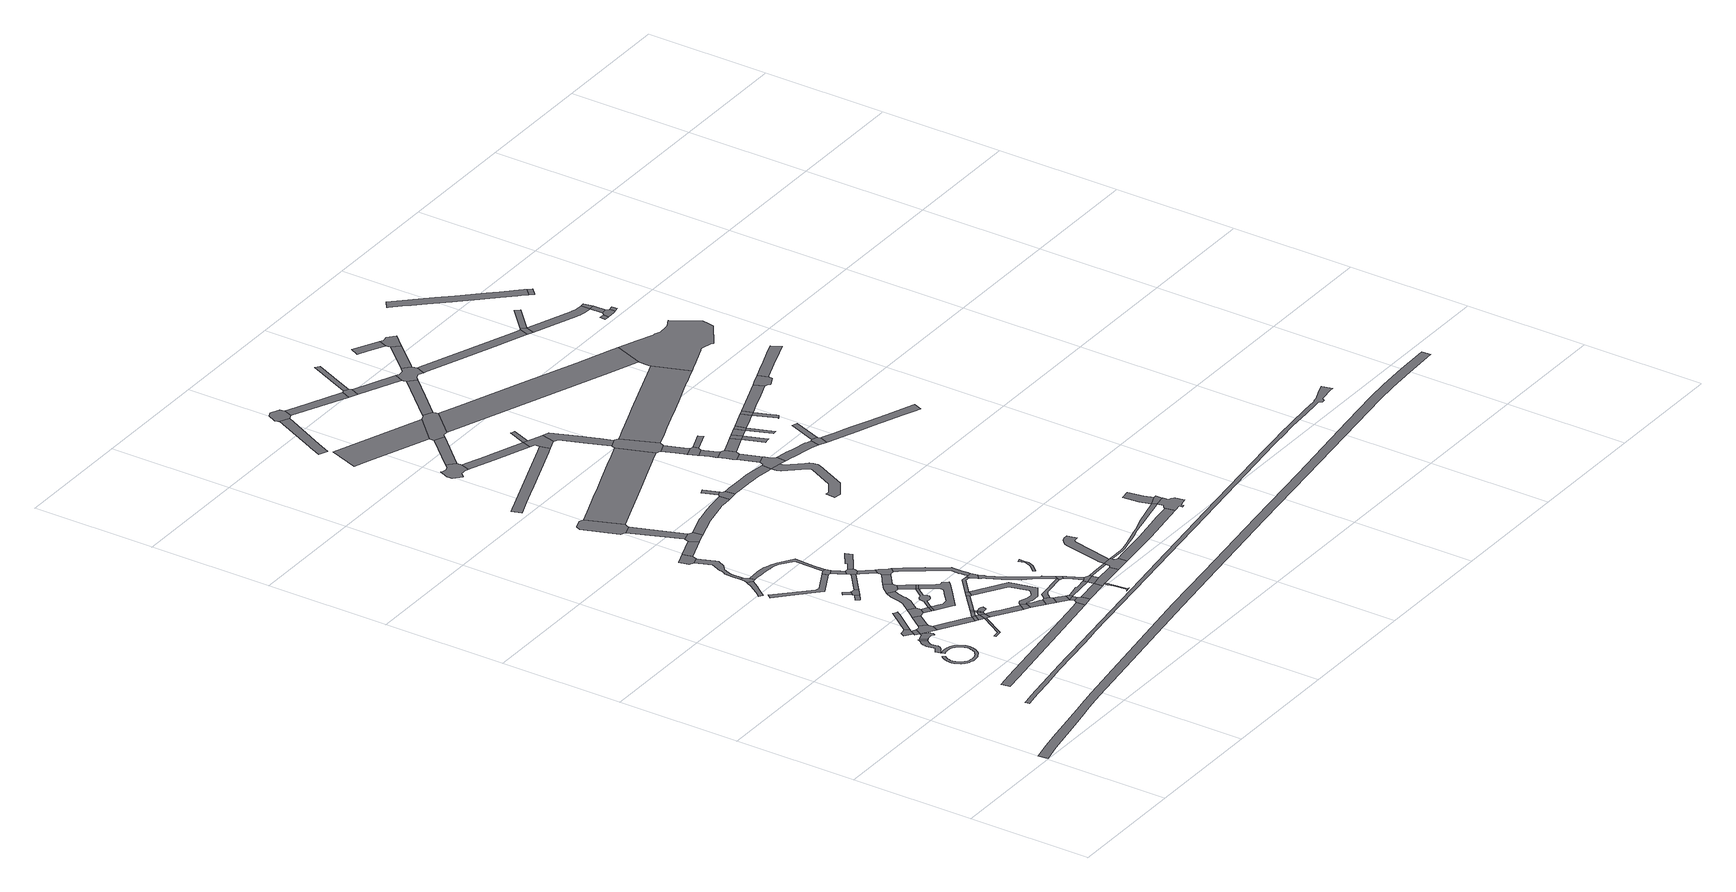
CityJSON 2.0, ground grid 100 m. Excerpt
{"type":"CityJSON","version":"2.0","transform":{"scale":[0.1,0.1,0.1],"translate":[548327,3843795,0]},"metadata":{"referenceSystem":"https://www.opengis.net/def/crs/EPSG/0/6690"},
"CityObjects":{
"road1":{"type":"Road","attributes":{"RoadStructureAttribute.sectionType":"1"},"geometry":[{"type":"MultiSurface","lod":"1","boundaries":[[[0,1,2,3,4,5,6,7,8,9,10,11,12,13,14,15,16,17,18,19,20,21,22,23,24,25,26,27,28,29,30,31,32,33,34,35,36,37,38,39,40,41,42,43,44,45,46,47,48,49,50,51,52,53,54,55,56,57,58,59,60,61,62,63,64,65,66,67,68,69,70,71,72,73,74,75,76,77,78,79,80,81,82,83,84,85,86,87,88,89,90,91,92,93,94,95,96,97,98,99,100,101,102,103,104,105,106,107,108]]]}]},
"road2":{"type":"Road","attributes":{"RoadStructureAttribute.sectionType":"1"},"geometry":[{"type":"MultiSurface","lod":"1","boundaries":[[[109,110,111,112,113,114,115,116,117,118,119,120,121,122,123,124,125,126,127,128,129,130,131,132,133,134,135,136,137,138,139,140]]]}]},
"road3":{"type":"Road","geometry":[{"type":"MultiSurface","lod":"1","boundaries":[[[141,109,140,142,143]]]}]},
"road4":{"type":"Road","attributes":{"RoadStructureAttribute.sectionType":"1"},"geometry":[{"type":"MultiSurface","lod":"1","boundaries":[[[144,145,146,147,148,149,150,151,152,153,154,155,156,157,158,159,160,161,143,142]]]}]},
"road5":{"type":"Road","geometry":[{"type":"MultiSurface","lod":"1","boundaries":[[[162,163,164,165,166,167,168]]]}]},
"road6":{"type":"Road","attributes":{"RoadStructureAttribute.sectionType":"1"},"geometry":[{"type":"MultiSurface","lod":"1","boundaries":[[[169,167,166,170,171,172]]]}]},
"road7":{"type":"Road","geometry":[{"type":"MultiSurface","lod":"1","boundaries":[[[173,174,175,176,177,178,179,180,172,171,181,182,183,184,185,186,187]]]}]},
"road8":{"type":"Road","attributes":{"RoadStructureAttribute.sectionType":"1"},"geometry":[{"type":"MultiSurface","lod":"1","boundaries":[[[188,189,190,191,192,193,194,195]]]}]},
"road9":{"type":"Road","attributes":{"RoadStructureAttribute.sectionType":"1"},"geometry":[{"type":"MultiSurface","lod":"1","boundaries":[[[196,197,198,199,200,201,202,162,168]]]}]},
"road10":{"type":"Road","attributes":{"RoadStructureAttribute.sectionType":"1"},"geometry":[{"type":"MultiSurface","lod":"1","boundaries":[[[203,173,187,204,205]]]}]},
"road11":{"type":"Road","attributes":{"RoadStructureAttribute.sectionType":"1"},"geometry":[{"type":"MultiSurface","lod":"1","boundaries":[[[206,207,208,209,210,182,181,211,212,213]]]}]},
"road12":{"type":"Road","geometry":[{"type":"MultiSurface","lod":"1","boundaries":[[[214,215,216,217,218,219]]]}]},
"road13":{"type":"Road","attributes":{"RoadStructureAttribute.sectionType":"1"},"geometry":[{"type":"MultiSurface","lod":"1","boundaries":[[[220,221,222,223,224,225,226,227,228,229,230]]]}]},
"road14":{"type":"Road","geometry":[{"type":"MultiSurface","lod":"1","boundaries":[[[231,232,203,205,233,234,235]]]}]},
"road15":{"type":"Road","geometry":[{"type":"MultiSurface","lod":"1","boundaries":[[[213,212,236,237]]]}]},
"road16":{"type":"Road","attributes":{"RoadStructureAttribute.sectionType":"1"},"geometry":[{"type":"MultiSurface","lod":"1","boundaries":[[[238,234,233,239,240]]]}]},
"road17":{"type":"Road","attributes":{"RoadStructureAttribute.sectionType":"1"},"geometry":[{"type":"MultiSurface","lod":"1","boundaries":[[[241,242,243,237,236,244,245]]]}]},
"road18":{"type":"Road","geometry":[{"type":"MultiSurface","lod":"1","boundaries":[[[240,239,246,247]]]}]},
"road19":{"type":"Road","geometry":[{"type":"MultiSurface","lod":"1","boundaries":[[[248,249,250,251,252,253]]]}]},
"road20":{"type":"Road","geometry":[{"type":"MultiSurface","lod":"1","boundaries":[[[245,244,254,255]]]}]},
"road21":{"type":"Road","attributes":{"RoadStructureAttribute.sectionType":"1"},"geometry":[{"type":"MultiSurface","lod":"1","boundaries":[[[256,213,237,257]]]}]},
"road22":{"type":"Road","geometry":[{"type":"MultiSurface","lod":"1","boundaries":[[[258,259,260,220,230,261,262,263,264,265,266]]]}]},
"road23":{"type":"Road","attributes":{"RoadStructureAttribute.sectionType":"1"},"geometry":[{"type":"MultiSurface","lod":"1","boundaries":[[[267,268,269,270,271,272,273,274,275,276,277,278,279,280]]]}]},
"road24":{"type":"Road","attributes":{"RoadStructureAttribute.sectionType":"1"},"geometry":[{"type":"MultiSurface","lod":"1","boundaries":[[[281,282,283,284,285]]]}]},
"road25":{"type":"Road","attributes":{"RoadStructureAttribute.sectionType":"1"},"geometry":[{"type":"MultiSurface","lod":"1","boundaries":[[[286,287,288,245,255,289]]]}]},
"road26":{"type":"Road","attributes":{"RoadStructureAttribute.sectionType":"1"},"geometry":[{"type":"MultiSurface","lod":"1","boundaries":[[[290,291,292,293,294,231,235,295,296,297,298,299,300,301]]]}]},
"road27":{"type":"Road","geometry":[{"type":"MultiSurface","lod":"1","boundaries":[[[302,256,257,303]]]}]},
"road28":{"type":"Road","geometry":[{"type":"MultiSurface","lod":"1","boundaries":[[[304,286,289,305]]]}]},
"road29":{"type":"Road","attributes":{"RoadStructureAttribute.sectionType":"1"},"geometry":[{"type":"MultiSurface","lod":"1","boundaries":[[[303,257,286,304]]]}]},
"road30":{"type":"Road","geometry":[{"type":"MultiSurface","lod":"1","boundaries":[[[306,307,285,284,308,309,248,253,310,311]]]}]},
"road31":{"type":"Road","geometry":[{"type":"MultiSurface","lod":"1","boundaries":[[[312,313,314,315,316,317,304,305]]]}]},
"road32":{"type":"Road","attributes":{"RoadStructureAttribute.sectionType":"1"},"geometry":[{"type":"MultiSurface","lod":"1","boundaries":[[[318,319,320,321,322,323,324,255,254,325,326]]]}]},
"road33":{"type":"Road","attributes":{"RoadStructureAttribute.sectionType":"1"},"geometry":[{"type":"MultiSurface","lod":"1","boundaries":[[[327,328,329,330,331,332,333,334,335,336,337,338,339,340,341,342,343,344,345,240,247,346,347,348,349,350,351,352,353,354,355,356,357,358,359,360,361,362,363,364,365,366,367,368,369,370,371,372,373,374]]]}]},
"road34":{"type":"Road","attributes":{"RoadStructureAttribute.sectionType":"1"},"geometry":[{"type":"MultiSurface","lod":"1","boundaries":[[[375,376,377,378,379,380,381,382,383,384,385,386,387,388,389,390,391,392,258,266]]]}]},
"road35":{"type":"Road","attributes":{"RoadStructureAttribute.sectionType":"1"},"geometry":[{"type":"MultiSurface","lod":"1","boundaries":[[[393,302,303,394]]]}]},
"road36":{"type":"Road","geometry":[{"type":"MultiSurface","lod":"1","boundaries":[[[395,396,397,386,385,398]]]}]},
"road37":{"type":"Road","attributes":{"RoadStructureAttribute.sectionType":"1"},"geometry":[{"type":"MultiSurface","lod":"1","boundaries":[[[399,400,401,402,403,404,405,406,407,408,409,262,261,410,411,412,413,414,415,416,417,418,419,420,421,422,423]]]}]},
"road38":{"type":"Road","geometry":[{"type":"MultiSurface","lod":"1","boundaries":[[[424,425,426,427,290,301,428,429,430,431,432]]]}]},
"road39":{"type":"Road","attributes":{"RoadStructureAttribute.sectionType":"1"},"geometry":[{"type":"MultiSurface","lod":"1","boundaries":[[[433,434,435,436,437,438,439,440,441,442,443,444,445,446,447,448,374,449,450,451,452,453,454,455,456,457,458,459,460,461,247,246]]]}]},
"road40":{"type":"Road","attributes":{"RoadStructureAttribute.sectionType":"1"},"geometry":[{"type":"MultiSurface","lod":"1","boundaries":[[[462,311,310,463]]]}]},
"road41":{"type":"Road","geometry":[{"type":"MultiSurface","lod":"1","boundaries":[[[464,326,325,465,466,467]]]}]},
"road42":{"type":"Road","attributes":{"RoadStructureAttribute.sectionType":"1"},"geometry":[{"type":"MultiSurface","lod":"1","boundaries":[[[468,429,428,469,470,471,472]]]}]},
"road43":{"type":"Road","geometry":[{"type":"MultiSurface","lod":"1","boundaries":[[[472,471,327,374,448]]]}]},
"road44":{"type":"Road","geometry":[{"type":"MultiSurface","lod":"1","boundaries":[[[473,393,394,474,475]]]}]},
"road45":{"type":"Road","geometry":[{"type":"MultiSurface","lod":"1","boundaries":[[[423,422,280,279,476,477]]]}]},
"road46":{"type":"Road","attributes":{"RoadStructureAttribute.sectionType":"1"},"geometry":[{"type":"MultiSurface","lod":"1","boundaries":[[[478,479,480,467,466,481,482]]]}]},
"road47":{"type":"Road","attributes":{"RoadStructureAttribute.sectionType":"1"},"geometry":[{"type":"MultiSurface","lod":"1","boundaries":[[[483,484,485,486,477,476,487,488,489,490]]]}]},
"road48":{"type":"Road","attributes":{"RoadStructureAttribute.sectionType":"1"},"geometry":[{"type":"MultiSurface","lod":"1","boundaries":[[[491,424,432,492]]]}]},
"road49":{"type":"Road","attributes":{"RoadStructureAttribute.sectionType":"1"},"geometry":[{"type":"MultiSurface","lod":"1","boundaries":[[[493,395,398,494]]]}]},
"road50":{"type":"Road","geometry":[{"type":"MultiSurface","lod":"1","boundaries":[[[490,489,495,496,497,462,463,498,499,500,501,502]]]}]},
"road51":{"type":"Road","geometry":[{"type":"MultiSurface","lod":"1","boundaries":[[[503,482,481,504,505,506]]]}]},
"road52":{"type":"Road","attributes":{"RoadStructureAttribute.sectionType":"1"},"geometry":[{"type":"MultiSurface","lod":"1","boundaries":[[[507,508,509,510,499,498,511,512,513,514,515]]]}]},
"road53":{"type":"Road","attributes":{"RoadStructureAttribute.sectionType":"1"},"geometry":[{"type":"MultiSurface","lod":"1","boundaries":[[[516,517,518,519,520,521,522,523,475,474,524,525,526,527,528,529,530,531,532,533,464,467]]]}]},
"road54":{"type":"Road","attributes":{"RoadStructureAttribute.sectionType":"1"},"geometry":[{"type":"MultiSurface","lod":"1","boundaries":[[[534,535,473,475,536,537,538,539]]]}]},
"road55":{"type":"Road","attributes":{"RoadStructureAttribute.sectionType":"1"},"geometry":[{"type":"MultiSurface","lod":"1","boundaries":[[[540,541,542,505,504,543,544]]]}]},
"road56":{"type":"Road","geometry":[{"type":"MultiSurface","lod":"1","boundaries":[[[545,546,515,514,547,548,549,550,491,492,551,552,553,554,555,556]]]}]},
"road57":{"type":"Road","geometry":[{"type":"MultiSurface","lod":"1","boundaries":[[[557,558,559,560,561,188,195,562,563,564]]]}]},
"road58":{"type":"Road","attributes":{"RoadStructureAttribute.sectionType":"1"},"geometry":[{"type":"MultiSurface","lod":"1","boundaries":[[[565,543,566,559,558]]]}]},
"road59":{"type":"Road","geometry":[{"type":"MultiSurface","lod":"1","boundaries":[[[567,568,569,570,571,572,573,574,575,576,577,578]]]}]},
"road60":{"type":"Road","geometry":[{"type":"MultiSurface","lod":"1","boundaries":[[[579,580,544,543,565,581,582]]]}]},
"road61":{"type":"Road","attributes":{"RoadStructureAttribute.sectionType":"1"},"geometry":[{"type":"MultiSurface","lod":"1","boundaries":[[[583,574,573,584,585]]]}]},
"road62":{"type":"Road","geometry":[{"type":"MultiSurface","lod":"1","boundaries":[[[586,587,588,589,590,591,592,593,594,595,502,501]]]}]},
"road63":{"type":"Road","geometry":[{"type":"MultiSurface","lod":"1","boundaries":[[[596,597,585,584,493,494,598,599,600,601,602,603,604]]]}]},
"road64":{"type":"Road","attributes":{"RoadStructureAttribute.sectionType":"1"},"geometry":[{"type":"MultiSurface","lod":"1","boundaries":[[[605,606,607,608,609,610,611,612,613,556,555,614,615,616,617,618,619,620,621,622,623,624,625,626,627,628]]]}]},
"road65":{"type":"Road","attributes":{"RoadStructureAttribute.sectionType":"1"},"geometry":[{"type":"MultiSurface","lod":"1","boundaries":[[[629,630,503,506,631,632,633,634,635,636,637]]]}]},
"road66":{"type":"Road","geometry":[{"type":"MultiSurface","lod":"1","boundaries":[[[638,628,627,539,538,639,640]]]}]},
"road67":{"type":"Road","attributes":{"RoadStructureAttribute.sectionType":"1"},"geometry":[{"type":"MultiSurface","lod":"1","boundaries":[[[641,564,563,562,642]]]}]},
"road68":{"type":"Road","attributes":{"RoadStructureAttribute.sectionType":"1"},"geometry":[{"type":"MultiSurface","lod":"1","boundaries":[[[643,644,645,646,647,648,582,581,649,650]]]}]},
"road69":{"type":"Road","attributes":{"RoadStructureAttribute.sectionType":"1"},"geometry":[{"type":"MultiSurface","lod":"1","boundaries":[[[651,652,653,654,655,656,657,658,659,660,661,662,640,639,663,664,665,666,667,668,669,670,671,672,673,674,675,676,629,677]]]}]},
"road70":{"type":"Road","geometry":[{"type":"MultiSurface","lod":"1","boundaries":[[[677,629,637,678,679]]]}]},
"road71":{"type":"Road","geometry":[{"type":"MultiSurface","lod":"1","boundaries":[[[680,681,682,683,684,685,686,687,688,689,690,691]]]}]},
"road72":{"type":"Road","attributes":{"RoadStructureAttribute.sectionType":"1"},"geometry":[{"type":"MultiSurface","lod":"1","boundaries":[[[692,679,678,693,694,695,696]]]}]},
"road73":{"type":"Road","geometry":[{"type":"MultiSurface","lod":"1","boundaries":[[[697,698,650,699,641,700]]]}]},
"road74":{"type":"Road","geometry":[{"type":"MultiSurface","lod":"1","boundaries":[[[701,702,703,696,695,704,705,643,650,698,706]]]}]},
"road75":{"type":"Road","attributes":{"RoadStructureAttribute.sectionType":"1"},"geometry":[{"type":"MultiSurface","lod":"1","boundaries":[[[707,708,709,710,711,712,713,714,715,716,717,718,719]]]}]},
"road76":{"type":"Road","attributes":{"RoadStructureAttribute.sectionType":"1"},"geometry":[{"type":"MultiSurface","lod":"1","boundaries":[[[720,721,722,723,700,641,642,691,690,724,725]]]}]},
"road77":{"type":"Road","attributes":{"RoadStructureAttribute.sectionType":"1"},"geometry":[{"type":"MultiSurface","lod":"1","boundaries":[[[726,727,728,729,730,731,732,733,604,603,734,735,736,737,738,739,740,741,742,743,744,745,746,747]]]}]},
"road78":{"type":"Road","attributes":{"RoadStructureAttribute.sectionType":"1"},"geometry":[{"type":"MultiSurface","lod":"1","boundaries":[[[748,749,706,698,750,751,752]]]}]},
"road79":{"type":"Road","geometry":[{"type":"MultiSurface","lod":"1","boundaries":[[[753,754,755,756,757,758,759,760,761,762,763,764,765,766,767,768,769]]]}]},
"road80":{"type":"Road","attributes":{"RoadStructureAttribute.sectionType":"1"},"geometry":[{"type":"MultiSurface","lod":"1","boundaries":[[[770,771,772,773,774,775,776,777,778,779,780,781,782,783,784]]]}]},
"road81":{"type":"Road","geometry":[{"type":"MultiSurface","lod":"1","boundaries":[[[785,786,748,752,787,788,789,790,720,725,791,792,793,794,795,796]]]}]},
"road82":{"type":"Road","attributes":{"function":"3","RoadStructureAttribute.sectionType":"1"},"geometry":[{"type":"MultiSurface","lod":"1","boundaries":[[[797,798,799,800,801,802,803,804,578,577,805,806,807,808,809,810,811]]]}]},
"road83":{"type":"Road","attributes":{"RoadStructureAttribute.sectionType":"1"},"geometry":[{"type":"MultiSurface","lod":"1","boundaries":[[[812,813,814,815,816,817,818]]]}]},
"road84":{"type":"Road","attributes":{"RoadStructureAttribute.sectionType":"1"},"geometry":[{"type":"MultiSurface","lod":"1","boundaries":[[[819,820,821,822,823,824,825,826,827,828,829,830,831,748,786]]]}]},
"road85":{"type":"Road","geometry":[{"type":"MultiSurface","lod":"1","boundaries":[[[832,833,834,726,747,835,836,837]]]}]},
"road86":{"type":"Road","geometry":[{"type":"MultiSurface","lod":"1","boundaries":[[[838,839,834,833]]]}]},
"road87":{"type":"Road","attributes":{"RoadStructureAttribute.sectionType":"1"},"geometry":[{"type":"MultiSurface","lod":"1","boundaries":[[[840,753,769,841]]]}]},
"road88":{"type":"Road","attributes":{"function":"3","RoadStructureAttribute.sectionType":"1"},"geometry":[{"type":"MultiSurface","lod":"1","boundaries":[[[842,843,844,845,846]]]}]},
"road89":{"type":"Road","attributes":{"RoadStructureAttribute.sectionType":"1"},"geometry":[{"type":"MultiSurface","lod":"1","boundaries":[[[847,848,849,767,766,850,851,852,853]]]}]},
"road90":{"type":"Road","geometry":[{"type":"MultiSurface","lod":"1","boundaries":[[[854,855,856,857,858,859,812,818,860,861,862,863]]]}]},
"road91":{"type":"Road","attributes":{"RoadStructureAttribute.sectionType":"1"},"geometry":[{"type":"MultiSurface","lod":"1","boundaries":[[[864,865,866,867,868,869,870,871,872,873,874,875,876,877,878,879,880,881,882,883,884,885,886,887,888,889,890,891,892,893,894,895,896,897,898,899,900]]]}]},
"road92":{"type":"Road","attributes":{"RoadStructureAttribute.sectionType":"1"},"geometry":[{"type":"MultiSurface","lod":"1","boundaries":[[[901,902,903,904,905,906,907,908,909,910,911,912,913,914,915,916,917,918,919,920,921,922,923,924,925,926,927,928,929,930,931,932,933,934,935,936,937,938,939,940,941,942,943,944,945,946,947,948,949,950,951,952,953,954,955,956,957]]]}]},
"road93":{"type":"Road","attributes":{"RoadStructureAttribute.sectionType":"1"},"geometry":[{"type":"MultiSurface","lod":"1","boundaries":[[[958,959,960,961,962,963,837,836,964,965,966,967,968,969,970,971,972,973,974,975]]]}]},
"road94":{"type":"Road","attributes":{"RoadStructureAttribute.sectionType":"1"},"geometry":[{"type":"MultiSurface","lod":"1","boundaries":[[[976,977,978,979,980,981,982,792,791,983,984]]]}]},
"road95":{"type":"Road","geometry":[{"type":"MultiSurface","lod":"1","boundaries":[[[853,852,985,986,770,784,987,988,989,990]]]}]},
"road96":{"type":"Road","geometry":[{"type":"MultiSurface","lod":"1","boundaries":[[[991,992,993,846,845,994,840,841,995,996,997,998,999,1000]]]}]},
"road97":{"type":"Road","attributes":{"RoadStructureAttribute.sectionType":"1"},"geometry":[{"type":"MultiSurface","lod":"1","boundaries":[[[1001,1002,1003,1004,1005,1006,1007,1008,1009,785,796,1010,1011,1012,1013,1014,1015,1016,1017,1018,1019,1020,1021,1022,1023,1024,1025]]]}]},
"road98":{"type":"Road","geometry":[{"type":"MultiSurface","lod":"1","boundaries":[[[1026,1027,1028,1029,853,990]]]}]},
"road99":{"type":"Road","attributes":{"RoadStructureAttribute.sectionType":"1"},"geometry":[{"type":"MultiSurface","lod":"1","boundaries":[[[1030,861,860,1031,1032]]]}]},
"road100":{"type":"Road","attributes":{"RoadStructureAttribute.sectionType":"7"},"geometry":[{"type":"MultiSurface","lod":"1","boundaries":[[[1033,1034,1035,1036,1037,1038,1039,1040,1041,1042,1043,1044,1045,1046,1047,1048,1049,1050,1051,974]]]}]},
"road101":{"type":"Road","attributes":{"RoadStructureAttribute.sectionType":"1"},"geometry":[{"type":"MultiSurface","lod":"1","boundaries":[[[1052,1053,1054,1055,1056,1057,989,988,1058,1059,1060,1061,1062]]]}]},
"road102":{"type":"Road","geometry":[{"type":"MultiSurface","lod":"1","boundaries":[[[1063,1062,1061,797,811,1064,1065,1066,1067,1068]]]}]},
"road103":{"type":"Road","attributes":{"RoadStructureAttribute.sectionType":"1"},"geometry":[{"type":"MultiSurface","lod":"1","boundaries":[[[1069,1066,1065,1070,1071,1072,1073,1074]]]}]},
"road104":{"type":"Road","geometry":[{"type":"MultiSurface","lod":"1","boundaries":[[[1075,1074,1073,1076,1077,1078,1079,1080,1081,1082]]]}]},
"road105":{"type":"Road","attributes":{"RoadStructureAttribute.sectionType":"1"},"geometry":[{"type":"MultiSurface","lod":"1","boundaries":[[[1083,1084,1078,1077,1085,1086,1087,1088]]]}]},
"road106":{"type":"Road","geometry":[{"type":"MultiSurface","lod":"1","boundaries":[[[1089,1090,1091,1092,1093,1094,1095,975,974,1051,1096,1097,1098]]]}]},
"road107":{"type":"Road","geometry":[{"type":"MultiSurface","lod":"1","boundaries":[[[1099,1088,1087,1100,1101,1102,1103,1104,1105,1106]]]}]},
"road108":{"type":"Road","attributes":{"RoadStructureAttribute.sectionType":"1"},"geometry":[{"type":"MultiSurface","lod":"1","boundaries":[[[1107,1108,1104,1103,1109,1110,1093,1092]]]}]},
"road109":{"type":"Road","geometry":[{"type":"MultiSurface","lod":"1","boundaries":[[[1111,1032,1031,1112,1113,1114,1115]]]}]},
"road110":{"type":"Road","geometry":[{"type":"MultiSurface","lod":"1","boundaries":[[[1116,1117,1118,1082,1081]]]}]},
"road111":{"type":"Road","attributes":{"RoadStructureAttribute.sectionType":"1"},"geometry":[{"type":"MultiSurface","lod":"1","boundaries":[[[1119,1120,1106,1105,1121]]]}]},
"road112":{"type":"Road","attributes":{"RoadStructureAttribute.sectionType":"1"},"geometry":[{"type":"MultiSurface","lod":"1","boundaries":[[[1122,991,1000,1123,1124]]]}]},
"road113":{"type":"Road","attributes":{"RoadStructureAttribute.sectionType":"1"},"geometry":[{"type":"MultiSurface","lod":"1","boundaries":[[[1125,1126,1127,1128,1129,1130,1131,1132,1098,1097,1133,1134,1135,1136,1137,1138,1139,1140]]]}]},
"road114":{"type":"Road","attributes":{"RoadStructureAttribute.sectionType":"1"},"geometry":[{"type":"MultiSurface","lod":"1","boundaries":[[[1141,1142,1111,1115,1143,1144]]]}]},
"road115":{"type":"Road","attributes":{"RoadStructureAttribute.sectionType":"1"},"geometry":[{"type":"MultiSurface","lod":"1","boundaries":[[[1145,1113,1112,1146,1147]]]}]},
"road116":{"type":"Road","geometry":[{"type":"MultiSurface","lod":"1","boundaries":[[[1148,1149,1150,1151,1152,1153,1154,1025,1155,1156,1157,1158,976,984,1159,1160,1161,1162,1163,1164,1165]]]}]},
"road117":{"type":"Road","geometry":[{"type":"MultiSurface","lod":"1","boundaries":[[[1166,1167,1001,1025,1154,1168]]]}]},
"road118":{"type":"Road","geometry":[{"type":"MultiSurface","lod":"1","boundaries":[[[1169,1170,1171,1172,1001,1167]]]}]},
"road119":{"type":"Road","geometry":[{"type":"MultiSurface","lod":"1","boundaries":[[[1173,1119,1121,1174]]]}]},
"road120":{"type":"Road","geometry":[{"type":"MultiSurface","lod":"1","boundaries":[[[1175,1176,1177,1178,1174,1121]]]}]},
"road121":{"type":"Road","attributes":{"RoadStructureAttribute.sectionType":"1"},"geometry":[{"type":"MultiSurface","lod":"1","boundaries":[[[1179,1173,1174,1180,1181,1182,1183]]]}]},
"road122":{"type":"Road","geometry":[{"type":"MultiSurface","lod":"1","boundaries":[[[1184,1140,1139,1185,1186,1187]]]}]},
"road123":{"type":"Road","geometry":[{"type":"MultiSurface","lod":"1","boundaries":[[[1188,1189,1179,1183,1190]]]}]},
"road124":{"type":"Road","geometry":[{"type":"MultiSurface","lod":"1","boundaries":[[[1191,1192,1193,1194,1190,1183]]]}]},
"road125":{"type":"Road","geometry":[{"type":"MultiSurface","lod":"1","boundaries":[[[1195,1196,1197,1198,1199,1147,1146,1200,1201,1122,1124,1202,1203,1204,1205,1206]]]}]},
"road126":{"type":"Road","attributes":{"function":"3","RoadStructureAttribute.sectionType":"1"},"geometry":[{"type":"MultiSurface","lod":"1","boundaries":[[[1207,1208,1209,1210,1211,1212,998,997,1213,1214,1215,1216,1217]]]}]},
"road127":{"type":"Road","attributes":{"RoadStructureAttribute.sectionType":"1"},"geometry":[{"type":"MultiSurface","lod":"1","boundaries":[[[1218,1219,1220,1184,1187]]]}]},
"road128":{"type":"Road","attributes":{"RoadStructureAttribute.sectionType":"1"},"geometry":[{"type":"MultiSurface","lod":"1","boundaries":[[[1221,1188,1190,1222,1223,1224]]]}]},
"road129":{"type":"Road","attributes":{"function":"3","RoadStructureAttribute.sectionType":"1"},"geometry":[{"type":"MultiSurface","lod":"1","boundaries":[[[1225,1226,1227,1228,1229,1230,1231,1232,1068,1067,1233,1234,1235,1236,1237,1238,1239,1240,1241,1242,1243,1244]]]}]},
"road130":{"type":"Road","geometry":[{"type":"MultiSurface","lod":"1","boundaries":[[[1245,1221,1224,1246]]]}]},
"road131":{"type":"Road","geometry":[{"type":"MultiSurface","lod":"1","boundaries":[[[1247,1248,1249,1250,1251,1252,1253,1246,1224]]]}]},
"road132":{"type":"Road","attributes":{"RoadStructureAttribute.sectionType":"1"},"geometry":[{"type":"MultiSurface","lod":"1","boundaries":[[[1254,1195,1206,1255,1256,1257,1258]]]}]},
"road133":{"type":"Road","attributes":{"RoadStructureAttribute.sectionType":"1"},"geometry":[{"type":"MultiSurface","lod":"1","boundaries":[[[1259,1260,1261,1262,1263]]]}]},
"road134":{"type":"Road","attributes":{"RoadStructureAttribute.sectionType":"1"},"geometry":[{"type":"MultiSurface","lod":"1","boundaries":[[[1264,1265,1266,1267,1268,1269,1270,1186,1185,1271,1272,1273,1274,1275,1276,1277,1278,1279]]]}]},
"road135":{"type":"Road","attributes":{"RoadStructureAttribute.sectionType":"1"},"geometry":[{"type":"MultiSurface","lod":"1","boundaries":[[[1280,1281,1245,1246,1282,1283,1284]]]}]},
"road136":{"type":"Road","geometry":[{"type":"MultiSurface","lod":"1","boundaries":[[[1285,1263,1262,1254,1258,1286,1287]]]}]},
"road137":{"type":"Road","attributes":{"RoadStructureAttribute.sectionType":"1"},"geometry":[{"type":"MultiSurface","lod":"1","boundaries":[[[1288,1289,1290,1291,1292,1293,1205,1204,1294,1295,1296,1297,1298,1299,1300]]]}]},
"road138":{"type":"Road","geometry":[{"type":"MultiSurface","lod":"1","boundaries":[[[1301,1302,1280,1284,1303,1304,1305,1306,1307,1308]]]}]},
"road139":{"type":"Road","geometry":[{"type":"MultiSurface","lod":"1","boundaries":[[[1309,1300,1299,1310,1311]]]}]},
"road140":{"type":"Road","attributes":{"RoadStructureAttribute.sectionType":"1"},"geometry":[{"type":"MultiSurface","lod":"1","boundaries":[[[1312,1313,1314,1315,1301,1308,1316,1317,1318,1319]]]}]},
"road141":{"type":"Road","geometry":[{"type":"MultiSurface","lod":"1","boundaries":[[[1320,1321,1322,1323,1324,1325,1326,1217,1216,1327,1225,1244,1328,1329,1330,1331,1332,1333,1334,1335,1336,1337,1338,1339]]]}]},
"road142":{"type":"Road","attributes":{"RoadStructureAttribute.sectionType":"1"},"geometry":[{"type":"MultiSurface","lod":"1","boundaries":[[[1340,1341,1309,1311]]]}]},
"road143":{"type":"Road","attributes":{"RoadStructureAttribute.sectionType":"1"},"geometry":[{"type":"MultiSurface","lod":"1","boundaries":[[[1342,1343,1344,1345,1346,1347,1311,1310,1348,1349,1350,1351,1352,1353,1354,1355,1356,1357]]]}]},
"road144":{"type":"Road","attributes":{"RoadStructureAttribute.sectionType":"1"},"geometry":[{"type":"MultiSurface","lod":"1","boundaries":[[[1358,1359,1360,1361,1362,1363,1364,1365,1366,1367,1368,1369,1370,1371,1372,1373,1374,1375,1376,1377,1378,1379]]]}]},
"road145":{"type":"Road","geometry":[{"type":"MultiSurface","lod":"1","boundaries":[[[1380,1381,1382,1383]]]}]},
"road146":{"type":"Road","geometry":[{"type":"MultiSurface","lod":"1","boundaries":[[[1384,1385,1380,1383,1386,1387,1388]]]}]},
"road147":{"type":"Road","geometry":[{"type":"MultiSurface","lod":"1","boundaries":[[[1389,1356,1385,1384]]]}]},
"road148":{"type":"Road","geometry":[{"type":"MultiSurface","lod":"1","boundaries":[[[1390,1357,1356,1389]]]}]},
"road149":{"type":"Road","geometry":[{"type":"MultiSurface","lod":"1","boundaries":[[[1391,1392,1388,1387]]]}]},
"road150":{"type":"Road","geometry":[{"type":"MultiSurface","lod":"1","boundaries":[[[1379,1378,1393,1394]]]}]}
},
"vertices":[
[805,1427,0],[794,1414,0],[792,1410,0],[786,1400,0],[779,1385,0],[774,1369,0],[771,1353,0],[770,1337,0],[771,1321,0],[773,1313,0],[774,1304,0],[780,1289,0],[787,1274,0],[796,1260,0],[806,1248,0],[818,1237,0],[832,1227,0],[846,1219,0],[862,1214,0],[877,1210,0],[885,1209,0],[889,1208,0],[894,1208,0],[908,1208,0],[910,1208,0],[926,1210,0],[942,1214,0],[957,1221,0],[972,1229,0],[985,1238,0],[997,1250,0],[1007,1263,0],[1016,1276,0],[1023,1291,0],[1028,1307,0],[1030,1323,0],[1031,1340,0],[1030,1356,0],[1027,1372,0],[1022,1388,0],[1015,1402,0],[1006,1416,0],[995,1429,0],[993,1431,0],[983,1440,0],[970,1449,0],[955,1457,0],[940,1463,0],[924,1467,0],[908,1469,0],[891,1469,0],[875,1466,0],[859,1462,0],[851,1459,0],[855,1434,0],[867,1439,0],[880,1442,0],[894,1444,0],[907,1444,0],[920,1443,0],[934,1439,0],[946,1435,0],[958,1428,0],[969,1421,0],[976,1414,0],[979,1411,0],[987,1401,0],[995,1390,0],[1001,1378,0],[1005,1365,0],[1007,1352,0],[1008,1339,0],[1008,1325,0],[1005,1312,0],[1001,1299,0],[996,1287,0],[989,1275,0],[980,1265,0],[970,1256,0],[960,1248,0],[948,1241,0],[936,1236,0],[923,1233,0],[909,1231,0],[907,1231,0],[896,1231,0],[891,1231,0],[888,1232,0],[883,1232,0],[869,1235,0],[857,1240,0],[845,1247,0],[834,1254,0],[824,1263,0],[816,1274,0],[808,1285,0],[802,1297,0],[798,1310,0],[797,1318,0],[796,1323,0],[795,1336,0],[795,1350,0],[798,1363,0],[802,1376,0],[807,1388,0],[813,1397,0],[814,1399,0],[823,1410,0],[807,1429,0],
[904,1682,0],[899,1677,0],[879,1653,0],[877,1648,0],[871,1633,0],[868,1615,0],[867,1611,0],[867,1598,0],[870,1583,0],[877,1546,0],[877,1542,0],[876,1538,0],[875,1534,0],[873,1531,0],[870,1528,0],[867,1526,0],[831,1505,0],[846,1467,0],[873,1482,0],[885,1489,0],[891,1494,0],[897,1501,0],[907,1516,0],[916,1533,0],[916,1540,0],[913,1555,0],[908,1573,0],[908,1588,0],[910,1599,0],[916,1611,0],[924,1622,0],[938,1637,0],
[910,1701,0],[957,1647,0],[922,1695,0],
[974,1653,0],[992,1655,0],[1012,1655,0],[1034,1642,0],[1040,1654,0],[1041,1660,0],[1041,1670,0],[1037,1679,0],[1030,1689,0],[1021,1696,0],[1018,1698,0],[1024,1709,0],[986,1732,0],[974,1713,0],[962,1712,0],[954,1710,0],[947,1708,0],[928,1700,0],
[970,1859,0],[926,1852,0],[920,1851,0],[896,1816,0],[960,1773,0],[984,1810,0],[1002,1834,0],
[1015,1790,0],[951,1758,0],[988,1735,0],[1019,1788,0],
[1074,1806,0],[1067,1798,0],[1059,1793,0],[1056,1792,0],[1047,1789,0],[1039,1788,0],[1028,1788,0],[1027,1788,0],[1104,1665,0],[1126,1719,0],[1124,1725,0],[1122,1731,0],[1121,1741,0],[1120,1747,0],[1120,1758,0],
[1970,1044,0],[1950,1039,0],[1915,1033,0],[837,877,0],[711,859,0],[718,788,0],[851,808,0],[1977,974,0],
[1135,2008,0],[1142,2017,0],[1156,2036,0],[1158,2038,0],[1140,2048,0],[1123,2058,0],[1103,2032,0],
[1154,1911,0],[1133,1776,0],[1206,1871,0],
[1358,1580,0],[1292,1620,0],[1231,1656,0],[1175,1688,0],[1136,1713,0],[1187,1614,0],[1360,1507,0],[1392,1559,0],
[1421,1466,0],[1309,1283,0],[1254,1277,0],[1255,1262,0],[1318,1268,0],[1434,1458,0],
[915,3170,0],[876,3099,0],[874,3096,0],[867,3085,0],[832,3035,0],[800,2990,0],[828,2970,0],[861,3014,0],[888,3051,0],[908,3077,0],[954,3138,0],
[1222,2001,0],[1189,1958,0],[1247,1878,0],[1281,1922,0],[1275,1961,0],
[1382,1493,0],[1415,1545,0],
[1332,1892,0],[1304,1843,0],[1332,1893,0],
[1425,1539,0],[1422,1541,0],[1417,1544,0],[1422,1468,0],[1443,1527,0],
[1320,1833,0],[1349,1881,0],
[1187,2423,0],[1137,2388,0],[1147,2371,0],[1157,2356,0],[1158,2357,0],[1208,2396,0],
[1460,1445,0],[1478,1505,0],
[1445,1604,0],[1458,1583,0],
[925,3229,0],[925,3193,0],[925,3187,0],[983,3141,0],[974,3183,0],[964,3201,0],[964,3202,0],[960,3210,0],[956,3229,0],
[1131,2690,0],[1112,2694,0],[1103,2696,0],[1099,2697,0],[980,2817,0],[852,2946,0],[827,2910,0],[952,2789,0],[956,2785,0],[1087,2659,0],[1090,2656,0],[1114,2633,0],[1326,2742,0],[1311,2783,0],
[1171,2521,0],[1157,2511,0],[1144,2500,0],[1186,2446,0],[1209,2473,0],
[1469,1562,0],[1463,1558,0],[1454,1547,0],[1486,1519,0],
[1336,2248,0],[1311,2198,0],[1310,2196,0],[1294,2120,0],[1281,2078,0],[1289,1980,0],[1325,2027,0],[1340,2048,0],[1358,2103,0],[1359,2109,0],[1374,2176,0],[1391,2211,0],
[1460,1617,0],[1473,1595,0],
[1485,1570,0],[1494,1527,0],
[1241,2469,0],[1212,2473,0],[1186,2442,0],[1187,2426,0],[1267,2443,0],[1246,2469,0],
[1504,1532,0],[1542,1535,0],[1556,1568,0],[1541,1576,0],[1518,1577,0],[1493,1574,0],
[1658,1393,0],[1636,1406,0],[1633,1408,0],[1592,1434,0],[1538,1468,0],[1525,1475,0],[1516,1481,0],[1685,1306,0],[1717,1357,0],
[1499,2107,0],[1434,2023,0],[1430,2024,0],[1424,2024,0],[1421,2023,0],[1418,2022,0],[1413,2021,0],[1408,2018,0],[1404,2015,0],[1400,2011,0],[1396,2007,0],[1393,2002,0],[1391,1997,0],[1390,1991,0],[1389,1986,0],[1389,1982,0],[1389,1980,0],[1390,1975,0],[1392,1969,0],[1404,1953,0],[1405,1952,0],[1410,1949,0],[1413,1947,0],[1415,1947,0],[1420,1945,0],[1426,1944,0],[1431,1944,0],[1437,1945,0],[1442,1946,0],[1447,1949,0],[1452,1952,0],[1456,1955,0],[1460,1959,0],[1463,1964,0],[1465,1968,0],[1466,1969,0],[1468,1974,0],[1468,1980,0],[1469,1984,0],[1468,1990,0],[1467,1995,0],[1465,2001,0],[1462,2005,0],[1460,2008,0],[1459,2010,0],[1455,2014,0],[1453,2015,0],[1513,2092,0],
[950,3322,0],[961,3357,0],[974,3387,0],[984,3405,0],[986,3409,0],[989,3412,0],[1019,3433,0],[1057,3500,0],[1047,3527,0],[1034,3561,0],[998,3655,0],[942,3634,0],[990,3510,0],[952,3423,0],[952,3422,0],[944,3384,0],[931,3369,0],[925,3294,0],
[1615,1751,0],[1632,1732,0],
[994,3772,0],[886,3731,0],[906,3653,0],[1014,3694,0],
[1374,2828,0],[1376,2897,0],[1382,3059,0],[1267,3140,0],[1215,3163,0],[1177,3176,0],[1162,3180,0],[1160,3181,0],[1121,3187,0],[1084,3190,0],[1034,3189,0],[1015,3144,0],[1056,3142,0],[1094,3141,0],[1155,3137,0],[1169,3136,0],[1175,3135,0],[1209,3133,0],[1252,3115,0],[1349,3044,0],[1353,3038,0],[1354,3030,0],[1349,2832,0],[1349,2803,0],[1379,2804,0],
[1429,2342,0],[1402,2320,0],[1379,2302,0],[1357,2277,0],[1423,2214,0],[1466,2250,0],[1468,2267,0],[1469,2280,0],[1470,2290,0],
[1361,1809,0],[1458,1750,0],[1464,1746,0],[1467,1750,0],[1479,1760,0],[1579,1845,0],[1694,1942,0],[1718,1963,0],[1682,2006,0],[1673,1998,0],[1665,1999,0],[1649,2000,0],[1636,2017,0],[1634,2020,0],[1566,2112,0],[1560,2122,0],[1518,2083,0],[1520,2080,0],[1585,1993,0],[1586,1991,0],[1604,1967,0],[1601,1937,0],[1541,1886,0],[1484,1837,0],[1479,1833,0],[1433,1830,0],[1401,1850,0],[1362,1873,0],[1357,1876,0],
[1420,2606,0],[1440,2581,0],
[1725,1369,0],[1717,1287,0],[1732,1276,0],[1759,1332,0],
[1511,2198,0],[1467,2165,0],[1498,2115,0],[1501,2110,0],[1548,2141,0],
[1656,1787,0],[1645,1724,0],[1673,1767,0],
[1351,2740,0],[1387,2761,0],
[1851,1277,0],[1804,1305,0],[1780,1320,0],[1831,1208,0],[1870,1265,0],
[1432,2670,0],[1421,2685,0],[1415,2699,0],[1411,2709,0],[1375,2692,0],[1386,2669,0],[1406,2639,0],[1434,2666,0],
[1530,2420,0],[1571,2368,0],
[1171,3839,0],[1209,3767,0],
[1414,2628,0],[1421,2618,0],[1420,2610,0],[1449,2580,0],[1485,2598,0],[1490,2625,0],[1492,2636,0],[1464,2666,0],
[1895,1268,0],[1895,1163,0],[1934,1220,0],[1929,1244,0],
[1532,2537,0],[1532,2538,0],[1523,2548,0],[1522,2549,0],[1461,2563,0],[1491,2525,0],[1502,2511,0],[1539,2463,0],[1566,2500,0],
[1763,1337,0],[1769,1339,0],[1774,1339,0],[1782,1339,0],[1823,1321,0],[1889,1321,0],[1990,1386,0],[1944,1603,0],[1892,1570,0],[1927,1417,0],[1924,1410,0],[1921,1402,0],[1874,1368,0],[1832,1370,0],[1768,1394,0],[1755,1392,0],[1744,1386,0],[1733,1378,0],
[1832,1900,0],[1789,1902,0],[1797,1874,0],[1824,1875,0],[1839,1875,0],[1839,1899,0],
[1986,1175,0],[1965,1194,0],[1950,1208,0],[1977,1106,0],[2004,1159,0],
[1633,2427,0],[1583,2481,0],[1540,2451,0],[1540,2445,0],[1540,2435,0],[1537,2428,0],[1583,2376,0],[1590,2379,0],[1598,2378,0],[1607,2377,0],[1616,2375,0],[1645,2412,0],
[2039,1073,0],[2037,1075,0],[1987,1069,0],[1980,1054,0],[1975,1049,0],[2065,987,0],[2057,1040,0],[2055,1057,0],
[2029,1114,0],[1985,1084,0],
[980,4643,0],[903,4615,0],[886,4580,0],[986,4294,0],[1020,4283,0],[1026,4280,0],[1027,4277,0],[1106,4303,0],[1108,4308,0],[1112,4318,0],[1123,4346,0],[1015,4630,0],
[2019,1148,0],[2007,1157,0],[2034,1115,0],[2029,1143,0],
[1149,4191,0],[1184,3875,0],[1260,3899,0],
[1510,2649,0],[1537,2667,0],[1663,2753,0],[1652,2780,0],[1640,2808,0],[1635,2804,0],[1526,2729,0],[1536,2714,0],[1515,2700,0],[1483,2679,0],
[1293,3879,0],[1288,3881,0],[1250,3781,0],[1281,3792,0],[1296,3797,0],[1297,3797,0],[1300,3798,0],[1306,3800,0],[1294,3878,0],
[1899,1925,0],[1896,1974,0],[1896,2000,0],[1896,2052,0],[1895,2060,0],[1787,2212,0],[1791,2216,0],[1750,2274,0],[1700,2348,0],[1664,2319,0],[1754,2189,0],[1803,2121,0],[1856,2046,0],[1857,2045,0],[1856,1995,0],[1855,1975,0],[1855,1971,0],[1857,1950,0],[1858,1937,0],[1859,1925,0],[1861,1903,0],[1861,1902,0],[1860,1898,0],[1900,1905,0],
[2180,1346,0],[1928,1314,0],[1948,1269,0],[1961,1282,0],[1975,1292,0],[1985,1297,0],[1994,1300,0],[2008,1302,0],[2170,1322,0],
[1900,1904,0],[1873,1818,0],[1907,1847,0],
[2267,1084,0],[2270,1017,0],
[2254,1171,0],[2158,1154,0],[2152,1158,0],[2150,1160,0],[2147,1166,0],[2040,1142,0],[2259,1137,0],[2259,1134,0],
[2147,1454,0],[2144,1457,0],[2073,1545,0],[2063,1558,0],[2055,1568,0],[2018,1630,0],[1978,1696,0],[1956,1733,0],[1948,1753,0],[1930,1793,0],[1926,1804,0],[1925,1805,0],[1886,1797,0],[1892,1798,0],[1895,1791,0],[1903,1771,0],[1925,1720,0],[1938,1696,0],[1952,1669,0],[1965,1649,0],[1988,1609,0],[2023,1547,0],[2024,1545,0],[2073,1489,0],[2129,1427,0],[2172,1359,0],[2197,1373,0],
[2202,1310,0],[2224,1330,0],
[2300,1003,0],[2301,993,0],[2313,943,0],[2323,854,0],[2323,841,0],[2307,832,0],[2350,839,0],[2335,851,0],[2319,992,0],[2318,1002,0],[2315,1025,0],[2298,1022,0],
[2239,1305,0],[2204,1307,0],[2235,1244,0],[2268,1177,0],[2295,1193,0],
[2347,1146,0],[2345,1156,0],[2266,1091,0],[2356,1106,0],
[2330,1175,0],[2300,1191,0],[2298,1192,0],[2269,1174,0],[2262,1172,0],[2345,1175,0],
[2241,1659,0],[2239,1634,0],[2229,1611,0],[2210,1586,0],[2172,1551,0],[2185,1533,0],[2215,1566,0],[2240,1594,0],[2252,1622,0],[2259,1642,0],[2256,1672,0],[2253,1717,0],[2231,1711,0],
[2519,1117,0],[2492,1112,0],[2357,1100,0],[2356,1105,0],[2348,1028,0],[2527,1048,0],
[1823,3996,0],[1694,3985,0],[1625,3972,0],[1495,3945,0],[1472,3940,0],[1463,3937,0],[1458,3935,0],[1410,3918,0],[1381,3824,0],[1394,3828,0],[1402,3831,0],[1461,3851,0],[1479,3858,0],[1484,3859,0],[1496,3863,0],[1534,3871,0],[1604,3885,0],[1704,3906,0],[1709,3907,0],[1720,3909,0],[1772,3912,0],[1829,3916,0],
[2539,1179,0],[2398,1176,0],[2360,1157,0],[2447,1159,0],[2539,1161,0],
[1125,5878,0],[1094,5846,0],[1060,5837,0],[1056,5837,0],[1038,5844,0],[1020,5852,0],[989,5778,0],[991,5763,0],[992,5738,0],[1053,5681,0],[1088,5718,0],[1114,5719,0],[1128,5720,0],[1159,5708,0],[1187,5782,0],[1186,5797,0],[1183,5823,0],
[1710,5459,0],[1646,5435,0],[985,5186,0],[947,5172,0],[942,5170,0],[928,5165,0],[868,5142,0],[829,5127,0],[855,5050,0],[957,5090,0],[989,5102,0],[1116,5150,0],[1215,5188,0],[1674,5361,0],[1730,5382,0],
[2623,1182,0],[2611,1181,0],[2539,1150,0],[2539,1137,0],[2536,1129,0],[2534,1125,0],[2662,1063,0],[2654,1136,0],[2634,1140,0],[2627,1147,0],[2624,1150,0],[2624,1165,0],
[1984,4999,0],[1871,4956,0],[1788,4924,0],[1679,4883,0],[1581,4845,0],[1446,4793,0],[1317,4744,0],[1167,4687,0],[1266,4401,0],[1482,4483,0],[1668,4554,0],[1831,4615,0],[1977,4672,0],[1993,4678,0],[2091,4714,0],
[986,7207,0],[805,6837,0],[798,6822,0],[748,6720,0],[821,6689,0],[877,6802,0],[1060,7172,0],
[2619,1226,0],[2682,1516,0],[2692,1531,0],[2707,1537,0],[2738,1539,0],[2721,1619,0],[2688,1617,0],[2658,1605,0],[2638,1589,0],[2619,1568,0],[2608,1545,0],[2544,1248,0],[2540,1232,0],
[1883,4019,0],[1879,4031,0],[1841,4018,0],[1853,3918,0],[1914,3923,0],[1908,4003,0],
[1834,4151,0],[1797,4137,0],
[1370,6139,0],[1449,6102,0],
[839,6653,0],[748,6415,0],[902,6357,0],[1368,6179,0],[1565,6375,0],
[1406,5699,0],[1395,5703,0],[1233,5765,0],[1204,5691,0],[1378,5625,0],[1665,5515,0],[1694,5591,0],
[1050,7331,0],[1049,7328,0],[1012,7314,0],[973,7243,0],[977,7232,0],[982,7217,0],[1099,7186,0],[1132,7259,0],[1126,7284,0],[1122,7298,0],
[6282,919,0],[6001,908,0],[5751,895,0],[5550,874,0],[5168,825,0],[4366,720,0],[3679,632,0],[2839,522,0],[2329,456,0],[1404,320,0],[969,257,0],[959,255,0],[794,226,0],[755,220,0],[590,191,0],[345,149,0],[155,116,0],[7,83,0],[20,5,0],[172,40,0],[370,76,0],[516,103,0],[679,133,0],[745,147,0],[787,156,0],[828,165,0],[963,184,0],[1400,247,0],[2339,381,0],[2903,455,0],[3688,558,0],[4375,645,0],[5178,750,0],[5559,800,0],[5757,820,0],[6004,833,0],[6286,846,0],
[5481,1253,0],[5427,1233,0],[5338,1198,0],[5318,1190,0],[5290,1187,0],[5289,1186,0],[5283,1182,0],[5278,1179,0],[5151,1171,0],[4933,1151,0],[4766,1132,0],[4691,1123,0],[4519,1104,0],[3545,977,0],[3076,915,0],[2904,891,0],[2342,820,0],[1361,690,0],[1281,680,0],[1074,650,0],[687,591,0],[670,589,0],[591,576,0],[595,542,0],[678,556,0],[693,559,0],[730,564,0],[754,568,0],[895,588,0],[1107,623,0],[1317,653,0],[1499,677,0],[1614,693,0],[1694,704,0],[2325,788,0],[2349,791,0],[2907,861,0],[3283,909,0],[3306,912,0],[3828,982,0],[4459,1064,0],[4612,1083,0],[4689,1091,0],[4726,1096,0],[4911,1116,0],[5096,1130,0],[5253,1144,0],[5288,1147,0],[5289,1145,0],[5293,1139,0],[5303,1125,0],[5331,1127,0],[5338,1140,0],[5346,1150,0],[5356,1155,0],[5468,1166,0],[5502,1169,0],
[2213,4004,0],[2183,4004,0],[2085,4006,0],[2008,4007,0],[1970,4008,0],[1933,4005,0],[1967,3926,0],[1969,3926,0],[2040,3925,0],[2053,3925,0],[2093,3924,0],[2156,3923,0],[2179,3923,0],[2207,3922,0],[2271,3913,0],[2317,3906,0],[2354,3902,0],[2361,3983,0],
[3433,1241,0],[3428,1240,0],[3270,1221,0],[3256,1219,0],[3250,1218,0],[2989,1174,0],[2736,1147,0],[3029,1104,0],[3444,1166,0],
[1710,5498,0],[1710,5471,0],[1821,5416,0],[1824,5417,0],[1853,5530,0],[1731,5577,0],
[1619,6401,0],[1609,6390,0],[1603,6384,0],[1369,6165,0],[1460,6114,0],[1468,6123,0],[1509,6125,0],[1701,6323,0],[1698,6339,0],[1694,6363,0],
[3433,1357,0],[3200,1298,0],[3069,1256,0],[3028,1246,0],[2975,1232,0],[2881,1207,0],[2794,1186,0],[2762,1184,0],[2648,1182,0],[2660,1167,0],[2761,1168,0],[2793,1169,0],[2860,1186,0],[2934,1202,0],[2955,1207,0],[2983,1215,0],[3009,1223,0],[3053,1236,0],[3117,1250,0],[3191,1266,0],[3273,1284,0],[3344,1300,0],[3411,1314,0],[3451,1323,0],[3454,1324,0],
[1790,5724,0],[1791,5726,0],[1773,5731,0],[1756,5736,0],
[1218,7220,0],[1542,6982,0],[1576,7056,0],
[2356,3859,0],[2369,3826,0],[2499,3683,0],[2504,3669,0],[2504,3648,0],[2399,3442,0],[2301,3376,0],[2271,3379,0],[2263,3300,0],[2324,3294,0],[2460,3383,0],[2581,3632,0],[2585,3657,0],[2582,3692,0],[2569,3720,0],[2551,3744,0],[2450,3860,0],[2446,3873,0],[2447,3889,0],
[2037,5163,0],[2031,5181,0],[2025,5196,0],[2015,5223,0],[1980,5314,0],[1905,5511,0],[1860,5402,0],[1938,5195,0],[1964,5129,0],[1999,5035,0],[2074,5064,0],
[2080,5061,0],[2123,4701,0],[2129,4699,0],[2204,4728,0],[2222,4765,0],[2111,5048,0],
[2267,4562,0],[2167,4597,0],[2177,4571,0],[2180,4563,0],[2197,4518,0],[2274,4545,0],
[2300,4540,0],[2225,4447,0],[2227,4442,0],[2302,4471,0],[2305,4478,0],[2313,4496,0],[2317,4498,0],[2305,4539,0],
[2346,4352,0],[2309,4450,0],[2257,4363,0],[2272,4324,0],[2277,4310,0],[2352,4338,0],
[2488,3984,0],[2483,3989,0],[2467,4031,0],[2462,4045,0],[2387,4017,0],[2380,4000,0],[2372,3982,0],[2467,3886,0],[2504,3878,0],[2513,3959,0],
[2362,4333,0],[2300,4249,0],[2315,4209,0],[2316,4206,0],[2326,4181,0],[2401,4209,0],[2418,4246,0],[2386,4323,0],
[2453,4069,0],[2442,4099,0],[2367,4071,0],[2369,4066,0],
[1595,7060,0],[1610,6951,0],[1644,7025,0],[1636,7042,0],[1635,7043,0],
[2470,4558,0],[2461,4578,0],[2452,4598,0],
[2552,4386,0],[2486,4361,0],[2581,4308,0],
[1957,6758,0],[1856,6534,0],[2016,6702,0],
[2797,3895,0],[2790,3898,0],[2781,3900,0],[2742,3910,0],[2736,3911,0],[2670,3925,0],[2602,3940,0],[2593,3942,0],[2577,3863,0],[2582,3862,0],[2602,3858,0],[2719,3833,0],[2725,3832,0],[2757,3825,0],[2820,3801,0],[2837,3879,0],
[1764,7418,0],[1673,7224,0],[1719,7225,0],[1797,7393,0],
[1652,7021,0],[1949,6795,0],[1982,6869,0],
[3593,1266,0],[3587,1268,0],[3577,1272,0],[3572,1282,0],[3560,1285,0],[3550,1295,0],[3543,1336,0],[3460,1274,0],[3450,1267,0],[3443,1261,0],[3433,1253,0],[3516,1177,0],[3518,1150,0],[3539,1153,0],[3536,1174,0],[3566,1182,0],[3606,1188,0],[3595,1265,0],
[3539,1395,0],[3515,1393,0],[3542,1343,0],
[3490,1470,0],[3472,1593,0],[3392,1580,0],[3406,1449,0],
[2598,4404,0],[2628,4326,0],
[2645,4143,0],[2670,4146,0],[2695,4149,0],[2693,4155,0],
[2677,4434,0],[2640,4331,0],[2642,4331,0],[2704,4355,0],[2707,4356,0],
[2860,3888,0],[2884,3776,0],[2912,3848,0],[2902,3871,0],
[2718,4450,0],[2696,4441,0],[2739,4368,0],
[2779,4161,0],[2796,4163,0],[2814,4165,0],[2812,4169,0],
[2088,6893,0],[2075,6880,0],[2073,6878,0],[2057,6860,0],[2013,6855,0],[1952,6783,0],[1952,6781,0],[2042,6731,0],[2083,6742,0],[2126,6725,0],[2154,6800,0],[2146,6839,0],
[3139,5774,0],[2901,5864,0],[2846,5885,0],[2390,6059,0],[1953,6227,0],[1875,6256,0],[2852,5614,0],[3049,5539,0],[3094,5522,0],[3095,5521,0],[3185,5756,0],
[2993,4098,0],[2971,4107,0],[2951,4115,0],
[2882,4513,0],[2809,4395,0],[2892,4426,0],[2910,4433,0],
[3095,5420,0],[3043,5400,0],[2773,5298,0],[2515,5201,0],[2447,5174,0],[2292,5117,0],[2234,5094,0],[2164,5067,0],[2338,4809,0],[2425,4842,0],[2549,4889,0],[2679,4939,0],[2786,4979,0],[2918,5029,0],[3033,5073,0],[3049,5079,0],[3115,5104,0],[3133,5111,0],[3151,5117,0],[3201,5136,0],
[2919,4527,0],[2949,4448,0],
[2966,4287,0],[2979,4254,0],[2980,4251,0],[2998,4261,0],[3015,4271,0],[3008,4291,0],[3004,4301,0],
[2300,7121,0],[2150,6843,0],[2157,6850,0],[2183,6878,0],[2358,7067,0],
[2118,7336,0],[2082,7265,0],[2153,7229,0],[2292,7158,0],[2323,7231,0],
[3441,3637,0],[3302,3693,0],[3183,3740,0],[3101,3773,0],[3072,3785,0],[3014,3808,0],[2931,3841,0],[2896,3771,0],[3008,3727,0],[3136,3676,0],[3267,3624,0],[3392,3575,0],[3507,3529,0],[3603,3492,0],[3648,3474,0],[3676,3544,0],
[3274,4661,0],[3104,4597,0],[3037,4482,0],[3181,4536,0],[3304,4583,0],
[2354,7215,0],[2456,7172,0],[2393,7221,0],
[3008,6476,0],[2944,6501,0],[2604,6629,0],[2347,6727,0],[2179,6791,0],[2178,6791,0],[2151,6716,0],[2394,6625,0],[2753,6488,0],[2836,6456,0],[2971,6405,0],[2983,6400,0],[3012,6475,0],
[3401,4710,0],[3312,4676,0],[3340,4571,0],[3344,4565,0],[3347,4560,0],[3421,4593,0],[3422,4596,0],[3430,4632,0],
[3028,6490,0],[3030,6382,0],[3059,6457,0],
[3801,4861,0],[3700,4824,0],[3584,4779,0],[3479,4740,0],[3440,4636,0],[3596,4695,0],[3667,4722,0],[3844,4788,0],
[3668,5650,0],[3636,5631,0],[3611,5629,0],[3535,5622,0],[3488,5641,0],[3476,5645,0],[3345,5695,0],[3095,5438,0],[3260,5158,0],[3269,5162,0],[3395,5209,0],[3476,5243,0],[3501,5254,0],[3601,5231,0],[3603,5228,0],[3611,5217,0],[3815,5359,0],[3825,5413,0],[3834,5458,0],[3699,5667,0],
[3249,6632,0],[3219,6665,0],
[3508,6302,0],[3462,6307,0],[3437,6313,0],[3433,6314,0],[3431,6314,0],[3118,6434,0],[3388,6245,0],[3409,6238,0],[3425,6234,0],[3427,6233,0],[3439,6231,0],[3460,6227,0],[3461,6227,0],[3509,6224,0],[3532,6224,0],[3536,6301,0],
[3502,6768,0],[3380,6898,0],[3315,6967,0],[3160,7132,0],[3060,7238,0],[2817,7498,0],[2751,7450,0],[2759,7443,0],[2829,7368,0],[2867,7328,0],[2874,7320,0],[2952,7237,0],[3076,7104,0],[3083,7098,0],[3095,7084,0],[3101,7078,0],[3212,6958,0],[3314,6850,0],[3401,6758,0],[3419,6739,0],[3455,6700,0],[3514,6755,0],
[3513,6097,0],[3468,6097,0],[3469,6052,0],[3513,6052,0],
[3579,6121,0],[3534,6119,0],[3585,6053,0],[3608,6058,0],[3602,6103,0],
[3577,6228,0],
[3563,6305,0],
[3647,6066,0],[3638,6110,0],
[3486,6666,0],[3546,6722,0]
]}
